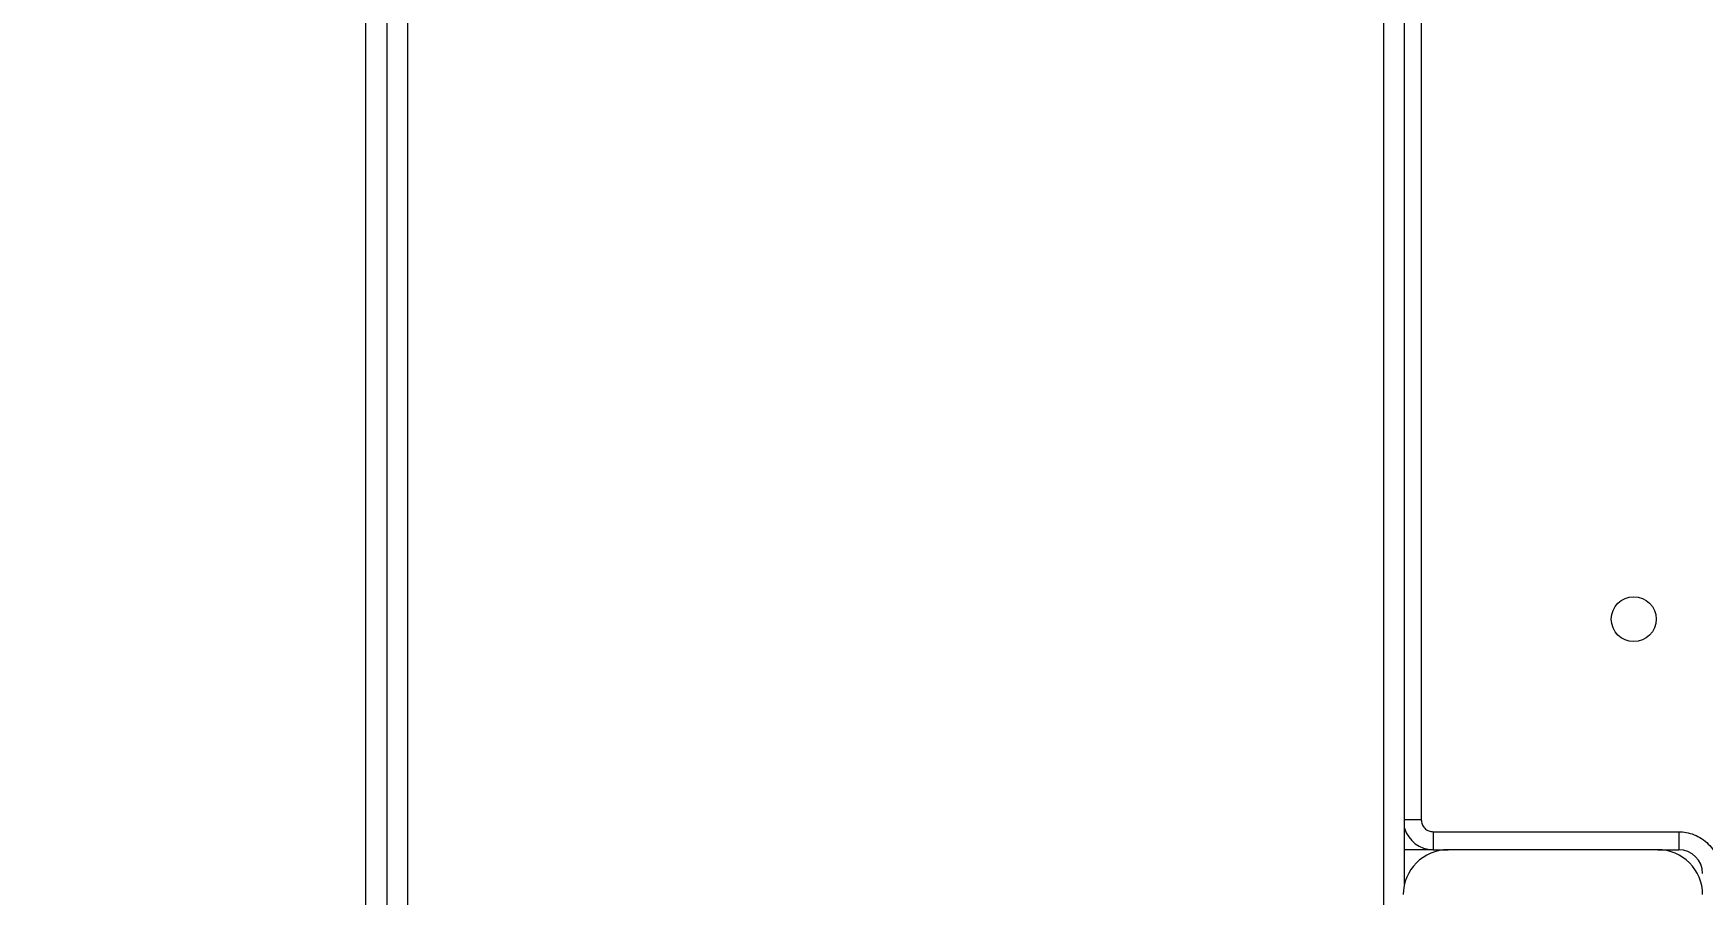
# Model space of a CAD drawing. Header units: millimetres. Extents: x -8083 to 6576, y -6691 to 5601.
# Drawn here: x -1591 to -1033, y 775 to 1063 of the extents above; entities that cross this region are included whole.
import ezdxf

# ---------------------------------------------------------------- set-up
doc = ezdxf.new("R2010")
doc.units = ezdxf.units.MM
for name, color, linetype in [('DIKOM_ОБЪЕКТ', 7, 'Continuous'), ('DIKOM_РАЗМЕР_ЗОНА', 7, 'Continuous'), ('DIKOM_РАЗМЕР_ОБЪЕКТА', 7, 'Continuous')]:
    doc.layers.add(name, color=color, linetype=linetype)
doc.styles.add('style1', font='arial.ttf', dxfattribs={"width": 0.8})
doc.dimstyles.new('1-50', dxfattribs={"dimtxt": 300, "dimasz": 200, "dimexe": 100, "dimexo": 0, "dimgap": 100, "dimtad": 1, "dimtxsty": 'style1', "dimcen": 200, "dimclrd": 7, "dimclre": 7, "dimclrt": 7, "dimadec": 1, "dimazin": 2, "dimtfac": 1, "dimtmove": 0, "dimatfit": 2, "dimfxl": 0, "dimlwd": 25, "dimlwe": 18, "dimarcsym": 0})

# ---------------------------------------------------------------- blocks, each defined once
blk = doc.blocks.new('*D9')
at = {"layer": 'Defpoints', "color": 0, "transparency": 16777216}
for p in [(-396.43, 3600.54), (-7041.64, -3045.53), (-3854.35, -3045.53)]:
    blk.add_point(p, dxfattribs=at)
at = {"layer": 'DIKOM_РАЗМЕР_ОБЪЕКТА', "color": 7, "lineweight": 18, "transparency": 16777216}
for p, q in [((-396.43, 3600.54), (-7141.64, 3600.54)), ((-3854.35, -3045.53), (-7141.64, -3045.53))]:
    blk.add_line(p, q, dxfattribs=at)
at = {"layer": 'DIKOM_РАЗМЕР_ОБЪЕКТА', "color": 7, "lineweight": 25, "transparency": 16777216}
blk.add_line((-7041.64, 3400.54), (-7041.64, -2845.53), dxfattribs=at)
at = {"layer": 'DIKOM_РАЗМЕР_ОБЪЕКТА', "color": 7, "transparency": 16777216}
for points in [[(-7074.97, 3400.54), (-7008.3, 3400.54), (-7041.64, 3600.54)], [(-7074.97, -2845.53), (-7008.3, -2845.53), (-7041.64, -3045.53)]]:
    blk.add_solid(points, dxfattribs=at)
at = {"layer": 'DIKOM_РАЗМЕР_ОБЪЕКТА', "color": 7, "transparency": 16777216, "insert": (-7294.81, 463.59), "char_height": 300, "attachment_point": 5, "rotation": 90, "style": 'style1'}
blk.add_mtext('6650', dxfattribs=at)
blk = doc.blocks.new('*D12')
at = {"layer": 'Defpoints', "color": 0, "transparency": 16777216}
for p in [(-682.93, 5600.54), (-7632.54, -5169.06), (-3908.34, -5169.06)]:
    blk.add_point(p, dxfattribs=at)
at = {"layer": 'DIKOM_РАЗМЕР_ЗОНА', "color": 7, "lineweight": 18, "transparency": 16777216}
for p, q in [((-682.93, 5600.54), (-7732.54, 5600.54)), ((-3908.34, -5169.06), (-7732.54, -5169.06))]:
    blk.add_line(p, q, dxfattribs=at)
at = {"layer": 'DIKOM_РАЗМЕР_ЗОНА', "color": 7, "lineweight": 25, "transparency": 16777216}
blk.add_line((-7632.54, 5400.54), (-7632.54, -4969.06), dxfattribs=at)
at = {"layer": 'DIKOM_РАЗМЕР_ЗОНА', "color": 7, "transparency": 16777216}
for points in [[(-7665.87, 5400.54), (-7599.2, 5400.54), (-7632.54, 5600.54)], [(-7665.87, -4969.06), (-7599.2, -4969.06), (-7632.54, -5169.06)]]:
    blk.add_solid(points, dxfattribs=at)
at = {"layer": 'DIKOM_РАЗМЕР_ЗОНА', "color": 7, "transparency": 16777216, "insert": (-7885.71, 474.85), "char_height": 300, "attachment_point": 5, "rotation": 90, "style": 'style1'}
blk.add_mtext('10800', dxfattribs=at)

msp = doc.modelspace()

# ---------------------------------------------------------------- linework, layer by layer
at = {"layer": 'DIKOM_ОБЪЕКТ', "color": 7, "linetype": 'Continuous', "lineweight": 15}
for p, q in [((-1126.929, 1480.118), (-1126.929, 800.118)), ((-1139.517, 1467.205), (-1139.517, 764.971)), ((-1132.517, 778.61), (-1132.517, 1467.205)), ((-1465.518, 564.145), (-1465.518, 1281.301)), ((-1479.518, 555.751), (-1479.518, 1270.906)), ((-1472.518, 1270.906), (-1472.518, 555.751)), ((-1126.929, 800.118), (-1132.517, 800.118)), ((-1122.93, 796.118), (-1040.929, 796.118)), ((-1122.93, 796.118), (-1122.93, 790.118)), ((-1040.929, 796.118), (-1040.929, 790.118)), ((-1122.93, 790.118), (-1132.517, 790.118)), ((-1122.93, 790.118), (-1117.93, 790.118)), ((-1047.929, 790.118), (-1117.93, 790.118)), ((-1047.929, 790.118), (-1040.929, 790.118))]:
    msp.add_line(p, q, dxfattribs=at)
msp.add_circle((-1055.93, 867.118), 7.5, dxfattribs=at)
for centre, radius, start, end in [((-1122.93, 800.118), 10, 196.50474, 270), ((-1117.93, 775.118), 15, 90, 180), ((-1047.93, 775.118), 15, 0, 90), ((-1040.93, 782.118), 8, 0, 90)]:
    msp.add_arc(centre, radius, start, end, dxfattribs=at)
for points, knots in [([(-1126.929, 800.118), (-1126.876, 799.615), (-1126.794, 798.841), (-1126.295, 797.91), (-1125.779, 797.269), (-1125.138, 796.753), (-1124.207, 796.254), (-1123.433, 796.172), (-1122.93, 796.118)], [0, 0, 0, 0, 0.2394601, 0.3683518, 0.499963, 0.6316546, 0.7605212, 1, 1, 1, 1]), ([(-1040.929, 796.118), (-1040.076, 796.073), (-1038.317, 795.979), (-1035.708, 795.2), (-1033.198, 793.909), (-1030.96, 792.088), (-1029.139, 789.85), (-1027.848, 787.34), (-1027.068, 784.731), (-1026.975, 782.972), (-1026.93, 782.118)], [0, 0, 0, 0, 0.116507, 0.240006, 0.3686377, 0.4999903, 0.6313548, 0.7599792, 0.8834827, 1, 1, 1, 1])]:
    msp.add_open_spline(points, degree=3, knots=knots, dxfattribs=at)

# ---------------------------------------------------------------- dimensions: what is measured, and where the dimension line sits
at = {"layer": 'DIKOM_РАЗМЕР_ЗОНА'}
dim = msp.add_linear_dim(base=(-7632.537, -5169.059), p1=(-682.93, 5600.541), p2=(-3908.34, -5169.059), angle=90, text='10800', dimstyle='1-50', dxfattribs=at)
dim.commit()
dim.dimension.update_dxf_attribs({"geometry": '*D12', "text_midpoint": (-7632.537, 474.854), "dimtype": 160})
at = {"layer": 'DIKOM_РАЗМЕР_ОБЪЕКТА'}
dim = msp.add_linear_dim(base=(-7041.635, -3045.53), p1=(-396.429, 3600.541), p2=(-3854.351, -3045.53), angle=90, text='6650', dimstyle='1-50', dxfattribs=at)
dim.commit()
dim.dimension.update_dxf_attribs({"geometry": '*D9', "text_midpoint": (-7041.635, 463.594), "dimtype": 160})

doc.saveas('drawing.dxf')
